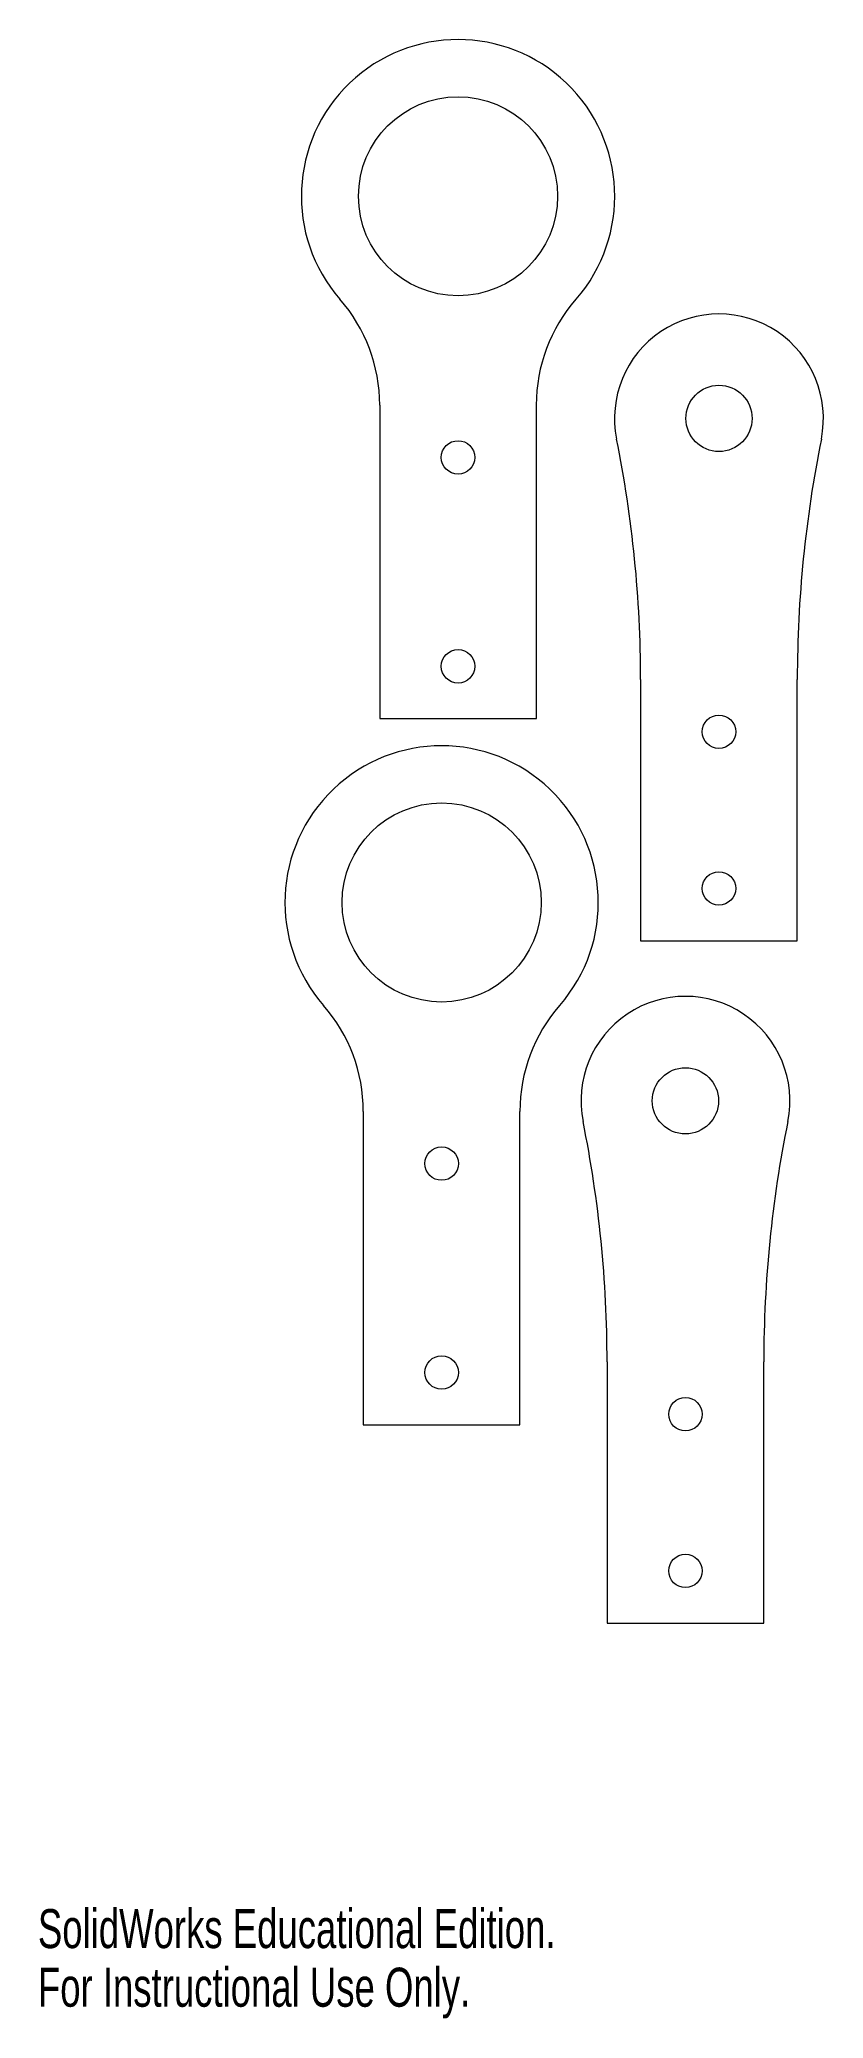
# Model space of a CAD drawing. Header units: millimetres. Extents: x 0 to 75, y 0 to 189.
import ezdxf

# ---------------------------------------------------------------- set-up
doc = ezdxf.new("R2010")
doc.units = ezdxf.units.MM
doc.styles.add('SLDTEXTSTYLE0', font='TXT', dxfattribs={"width": 0.7})

msp = doc.modelspace()

# ---------------------------------------------------------------- linework, layer by layer
at = {"color": 7, "linetype": 'Continuous', "lineweight": 15}
for p, q in [((32.72, 154.4), (32.72, 124.4)), ((47.72, 124.4), (47.72, 154.4)), ((57.7, 128.13), (57.7, 103.13)), ((72.7, 103.13), (72.7, 128.13)), ((32.72, 124.4), (47.72, 124.4)), ((57.7, 103.13), (72.7, 103.13)), ((31.15, 86.79), (31.15, 56.79)), ((46.15, 56.79), (46.15, 86.79)), ((54.49, 62.8), (54.49, 37.8)), ((69.49, 37.8), (69.49, 62.8)), ((31.15, 56.79), (46.15, 56.79)), ((54.49, 37.8), (69.49, 37.8))]:
    msp.add_line(p, q, dxfattribs=at)
for centre, radius in [((40.22, 174.4), 9.53), ((65.2, 153.13), 3.17), ((40.22, 149.4), 1.6), ((40.22, 129.4), 1.6), ((65.2, 123.13), 1.6), ((38.65, 106.79), 9.53), ((65.2, 108.13), 1.6), ((61.99, 87.8), 3.17), ((38.65, 81.79), 1.6), ((38.65, 61.79), 1.6), ((61.99, 57.8), 1.6), ((61.99, 42.8), 1.6)]:
    msp.add_circle(centre, radius, dxfattribs=at)
for centre, radius, start, end in [((40.22, 174.4), 15, 318.8879, 221.1121), ((17.3, 154.4), 15.42, 0, 41.1121), ((63.13, 154.4), 15.42, 138.8879, 180), ((65.2, 153.13), 10, 348.5788, 191.4212), ((-58.55, 128.13), 116.25, 0, 11.4212), ((188.95, 128.13), 116.25, 168.5788, 180), ((38.65, 106.79), 15, 318.8879, 221.1121), ((15.73, 86.79), 15.42, 0, 41.1121), ((61.56, 86.79), 15.42, 138.8879, 180), ((61.99, 87.8), 10, 348.5788, 191.4212), ((-61.76, 62.8), 116.25, 0, 11.4212), ((185.74, 62.8), 116.25, 168.5788, 180)]:
    msp.add_arc(centre, radius, start, end, dxfattribs=at)

# ---------------------------------------------------------------- texts
at = {"color": 7, "linetype": 'Continuous', "char_height": 3.7351, "attachment_point": 1, "style": 'SLDTEXTSTYLE0'}
for s, insert in [('SolidWorks Educational Edition.', (0, 10.42)), ('For Instructional Use Only.', (0, 4.81))]:
    msp.add_mtext(s, dxfattribs=dict(at, insert=insert))

doc.saveas('drawing.dxf')
